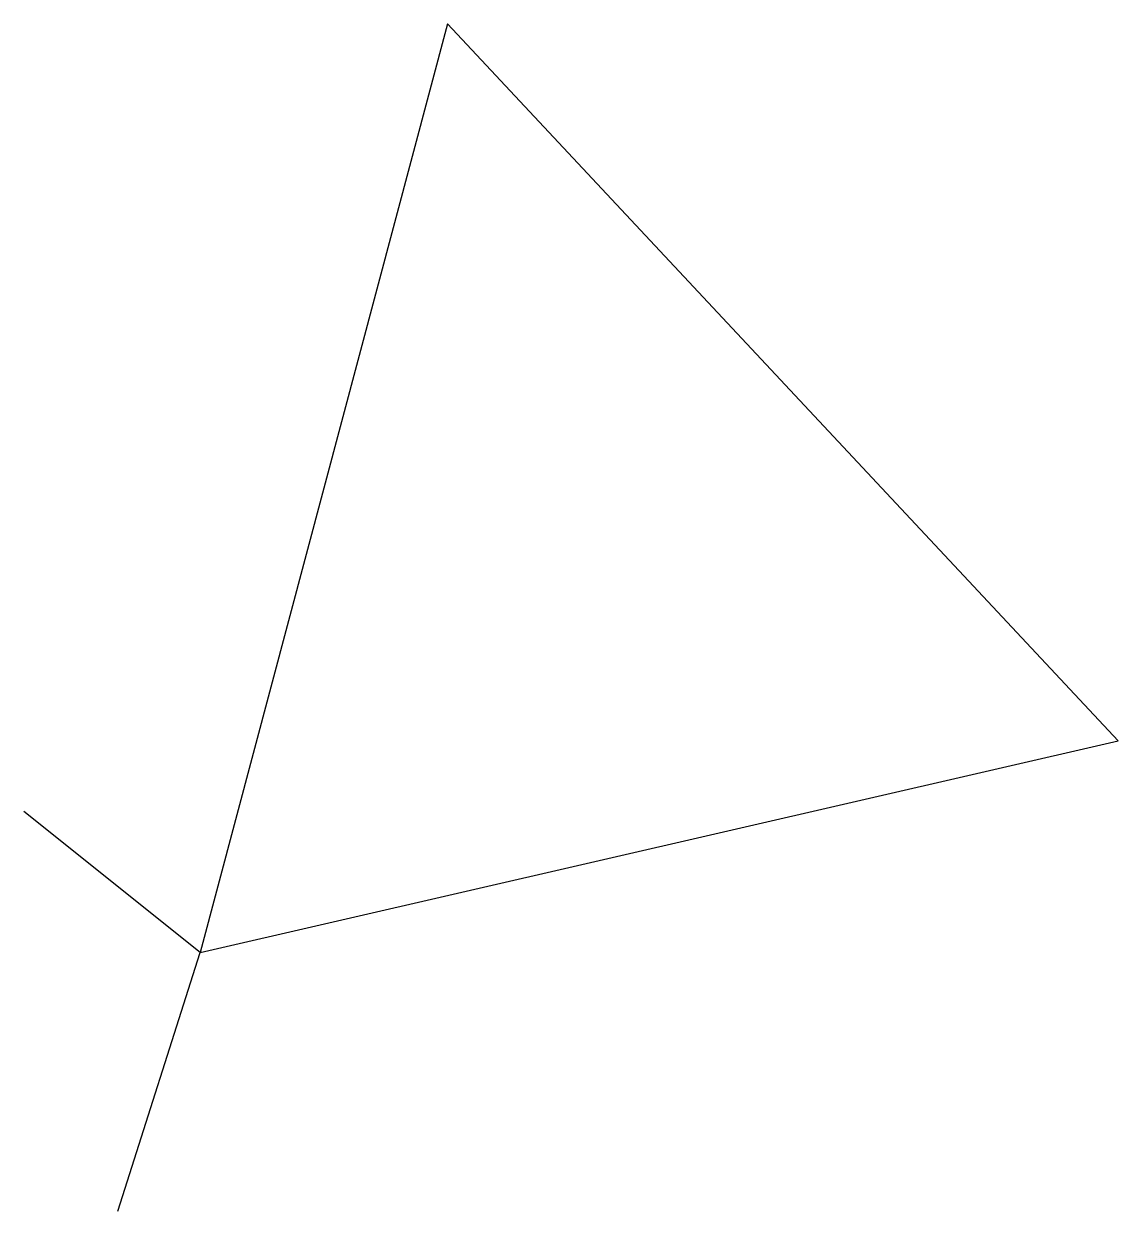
# Model space of a CAD drawing. Extents: x 6.2 to 39.7, y 4.9 to 41.3.
import ezdxf

# ---------------------------------------------------------------- set-up
doc = ezdxf.new("R2010")
doc.units = 0
doc.layers.get('0').update_dxf_attribs({"linetype": 'CONTINUOUS'})

msp = doc.modelspace()

# ---------------------------------------------------------------- linework, layer by layer
msp.add_lwpolyline([(9.063, 4.921), (11.586, 12.844), (39.7, 19.326), (19.155, 41.293), (11.586, 12.844), (6.179, 17.165)])

doc.saveas('drawing.dxf')
